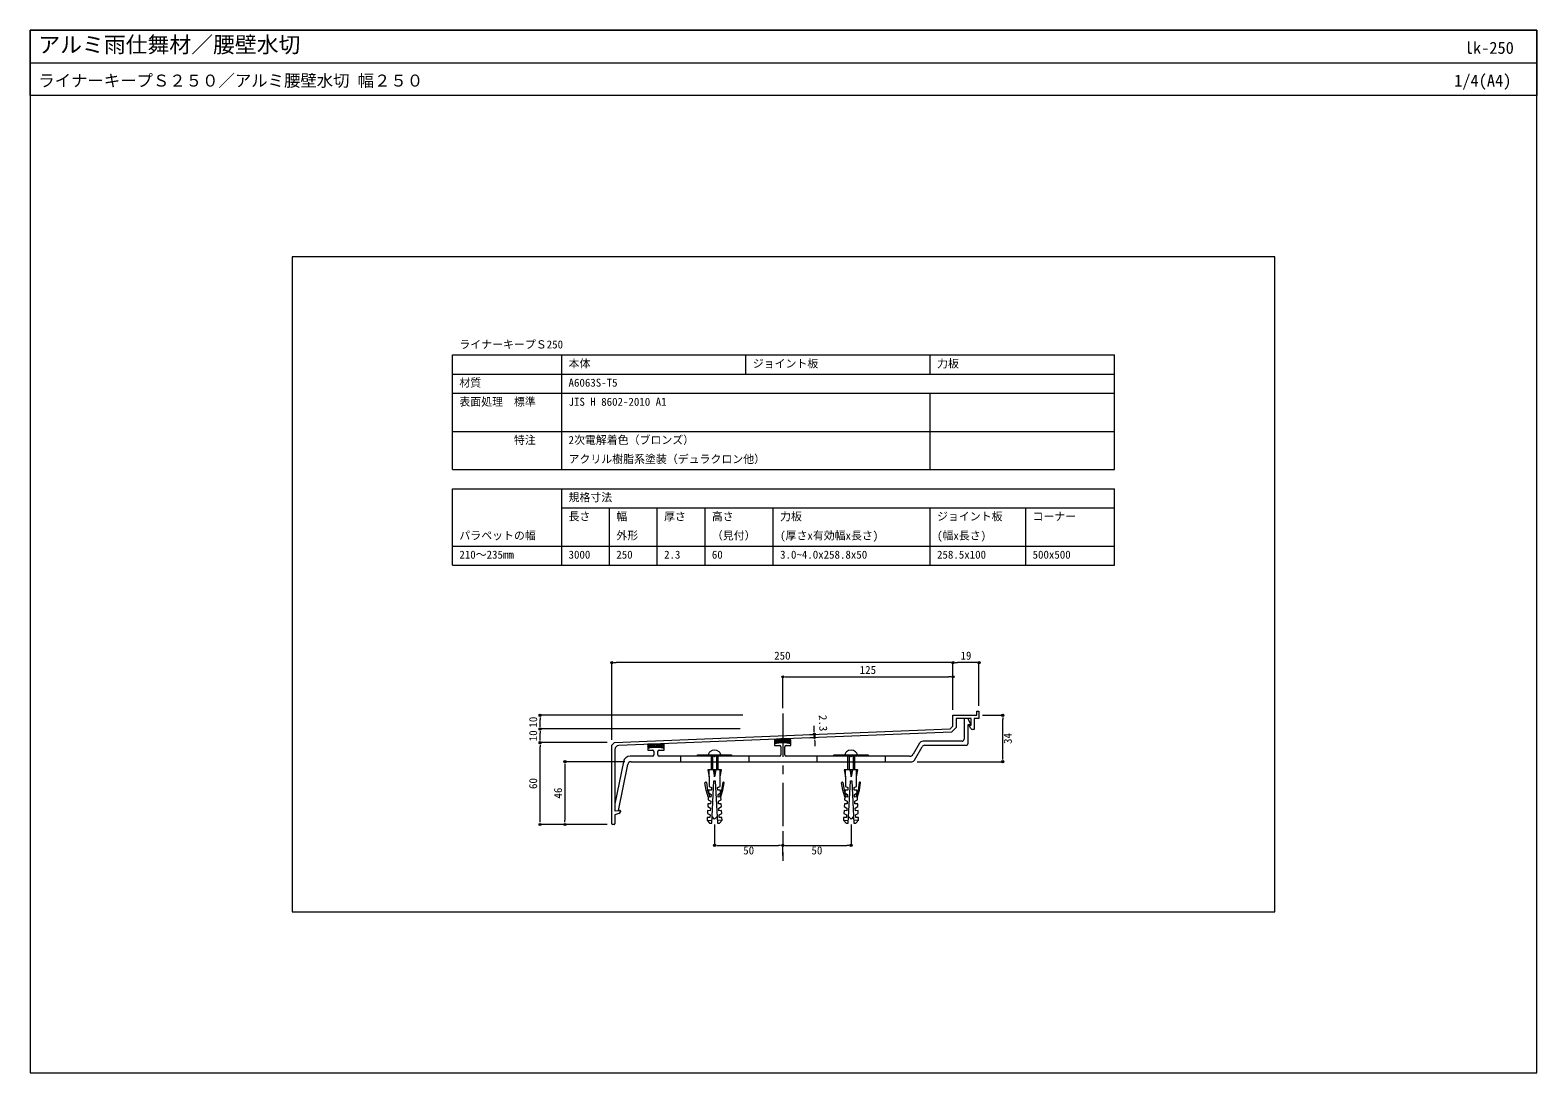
# Model space of a CAD drawing. Units: millimetres on the paper. Extents: x -552 to 552, y -382 to 382.
import ezdxf
from ezdxf.enums import TextEntityAlignment as Align

# ---------------------------------------------------------------- set-up
doc = ezdxf.new("R2010")
doc.units = ezdxf.units.MM
doc.linetypes.add('USER1', pattern=[50.8, 31.75, -6.35, 6.35, -6.35])
for name, color, linetype, lineweight in [('0-0_0', 7, 'Continuous', 9), ('0-2_moji', 7, 'Continuous', 18), ('0-3_kasagi', 150, 'Continuous', 18), ('0-4_SUNPO', 7, 'Continuous', 18), ('0-5_KANAMONO_SCREW', 4, 'Continuous', 18), ('0-6_kijun', 1, 'USER1', 18), ('0-7_WAKU', 7, 'Continuous', 18)]:
    doc.layers.add(name, color=color, linetype=linetype, lineweight=lineweight)
doc.styles.add('ＭＳ ゴシック', font='')
doc.styles.get('ＭＳ ゴシック').set_extended_font_data('MS Gothic')

# ---------------------------------------------------------------- blocks, each defined once
blk = doc.blocks.new('_DOT')
at = {"layer": '0-0_0'}
for p, q in [((-0.5, 0), (-1, 0)), ((0.25, 0), (-0.25, 0))]:
    blk.add_line(p, q, dxfattribs=at)
blk.add_circle((0, 0), 0.25, dxfattribs=at)

msp = doc.modelspace()

# ---------------------------------------------------------------- linework, layer by layer
at = {"layer": '0-0_0', "lineweight": 18}
msp.add_line((-551.896, 358.073), (552.104, 358.073), dxfattribs=at)
msp.add_lwpolyline([(-359.896, -263.927), (360.104, -263.927), (360.104, 216.073), (-359.896, 216.073)], close=True, dxfattribs=at)
at = {"layer": '0-2_moji'}
for p, q in [((-242.395, 144.073), (242.605, 144.073)), ((-242.395, 60.073), (-242.395, 144.073)), ((-162.395, 60.073), (-162.395, 144.073)), ((-27.395, 130.073), (-27.395, 144.073)), ((107.605, 130.073), (107.605, 144.073)), ((242.605, 60.073), (242.605, 144.073)), ((-242.395, 130.073), (242.605, 130.073)), ((-242.395, 116.073), (242.605, 116.073)), ((107.605, 60.073), (107.605, 116.073)), ((-242.395, 88.073), (242.605, 88.073)), ((-242.395, 60.073), (242.605, 60.073)), ((-242.395, 46.073), (242.605, 46.073)), ((-242.395, -9.927), (-242.395, 46.073)), ((-162.395, -9.927), (-162.395, 46.073)), ((242.605, -9.927), (242.605, 46.073)), ((-162.395, 32.073), (242.605, 32.073)), ((-127.395, -9.927), (-127.395, 32.073)), ((-92.395, -9.927), (-92.395, 32.073)), ((-57.395, -9.927), (-57.395, 32.073)), ((-7.395, -9.927), (-7.395, 32.073)), ((107.605, -9.927), (107.605, 32.073)), ((177.605, -9.927), (177.605, 32.073)), ((-242.395, 4.073), (242.605, 4.073)), ((-242.395, -9.927), (242.605, -9.927))]:
    msp.add_line(p, q, dxfattribs=at)
at = {"layer": '0-3_kasagi'}
for p, q in [((132.394, -122.725), (132.394, -137.425)), ((134.107, -122.225), (132.894, -122.225)), ((137.394, -126.625), (135.927, -123.398)), ((-99.406, -143.862), (-96.597, -141.053)), ((-99.406, -142.739), (-97.767, -141.101)), ((-99.406, -141.617), (-98.937, -141.148)), ((-98.338, -143.917), (-95.428, -141.006)), ((-96.981, -143.682), (-94.258, -140.959)), ((-95.708, -143.531), (-93.088, -140.912)), ((-94.503, -143.449), (-91.919, -140.865)), ((-93.357, -143.425), (-90.749, -140.818)), ((-92.26, -143.451), (-89.579, -140.77)), ((-91.208, -143.522), (-88.581, -140.895)), ((-90.196, -143.632), (-87.658, -141.095)), ((-89.219, -143.778), (-87.406, -141.964)), ((-88.276, -143.957), (-87.406, -143.087)), ((-87.406, -144.156), (-87.406, -141.156)), ((-6.406, -140.664), (-3.022, -137.28)), ((-6.406, -139.542), (-4.293, -137.429)), ((-6.406, -138.419), (-5.673, -137.686)), ((-6.406, -137.856), (-6.406, -140.856)), ((-5.21, -140.591), (-1.852, -137.233)), ((-3.862, -140.365), (-0.682, -137.186)), ((-1.906, -143.125), (-1.906, -148.925)), ((-0.254, -140.126), (2.569, -137.303)), ((0.838, -140.156), (3.553, -137.441)), ((1.094, -148.925), (1.094, -143.125)), ((1.886, -140.23), (4.504, -137.612)), ((2.895, -140.344), (5.424, -137.814)), ((3.868, -140.493), (5.594, -138.767)), ((4.809, -140.675), (5.594, -139.89)), ((5.594, -140.856), (5.594, -137.856)), ((99.724, -140.425), (95.106, -148.425)), ((95.972, -152.925), (101.745, -142.925)), ((130.894, -138.925), (102.323, -138.925)), ((103.477, -141.925), (133.894, -141.925)), ((-95.906, -149.925), (-112.307, -149.925)), ((-111.587, -153.925), (94.24, -153.925)), ((-94.906, -146.425), (-94.906, -148.925)), ((-91.906, -148.925), (-91.906, -146.425)), ((-75.406, -149.925), (-75.406, -153.925)), ((-25.406, -149.925), (-25.406, -153.925)), ((24.594, -149.925), (24.594, -153.925)), ((74.594, -149.925), (74.594, -153.925)), ((-119.406, -190.182), (-119.406, -190.551)), ((-123.906, -199.925), (-125.206, -199.925))]:
    msp.add_line(p, q, dxfattribs=at)
for points in [[(-123.622, -139.841), (122.294, -129.925), (124.294, -127.925), (124.294, -119.925), (141.794, -119.925), (141.794, -116.925), (143.294, -116.925), (143.294, -122.225), (139.894, -122.225), (139.894, -130.225), (138.521, -130.225)], [(137.18, -129.396), (136.094, -127.225), (137.594, -127.225), (137.594, -122.225), (126.594, -122.225), (126.594, -128.878), (123.285, -132.187), (-120.527, -142.018)], [(135.394, -140.425), (135.394, -126.625), (137.394, -126.625)], [(-125.706, -199.425), (-125.706, -141.925), (-123.622, -139.841)], [(-89.327, -140.76), (-99.406, -141.167), (-99.406, -144.156)], [(-6.406, -140.856), (-6.406, -142.125), (-2.906, -142.125)], [(-2.595, -140.221), (-0.406, -138.032), (0.485, -137.141)], [(-1.396, -140.145), (-0.406, -139.154), (1.547, -137.202)], [(2.094, -142.125), (5.594, -142.125), (5.594, -140.856)], [(-123.406, -145.016), (-123.406, -189.925), (-119.941, -189.683)], [(-117.21, -153.945), (-123.406, -184.925), (-123.406, -189.389)], [(-99.406, -144.156), (-99.406, -145.425), (-95.906, -145.425)], [(-90.906, -145.425), (-87.406, -145.425), (-87.406, -144.156)], [(-2.906, -149.925), (-49.906, -149.925), (-50.406, -150.425), (-50.906, -149.925), (-90.906, -149.925)], [(92.508, -149.925), (50.094, -149.925), (49.594, -150.425), (49.094, -149.925), (2.094, -149.925)], [(-122.871, -189.888), (-120.8, -189.743), (-114.038, -155.935)], [(-120.449, -191.979), (-123.406, -192.925), (-123.406, -199.425)]]:
    msp.add_lwpolyline(points, dxfattribs=at)
for centre, radius, start, end in [((132.894, -122.725), 0.5, 90, 180), ((134.107, -124.225), 2, 24.44395, 90), ((138.521, -128.725), 1.5, 206.56505, 270), ((-120.406, -145.016), 3, 92.30906, 180), ((-93.406, -168.425), 25, 76.11346, 103.88654), ((-93.406, -165.425), 25, 76.11346, 80.61004), ((-0.406, -162.125), 25, 76.11346, 103.88654), ((-0.406, -165.125), 25, 76.11346, 103.88654), ((-2.906, -143.125), 1, 0, 90), ((2.094, -143.125), 1, 90, 180), ((102.323, -141.925), 3, 90, 150), ((103.477, -143.925), 2, 90, 150), ((130.894, -137.425), 1.5, 270, 0), ((133.894, -140.425), 1.5, 270, 0), ((-112.307, -154.925), 5, 90, 168.69007), ((-111.587, -156.425), 2.5, 90, 168.69007), ((-95.906, -146.425), 1, 0, 90), ((-95.906, -148.925), 1, 270, 0), ((-90.906, -146.425), 1, 90, 180), ((-90.906, -148.925), 1, 180, 270), ((-2.906, -148.925), 1, 270, 0), ((2.094, -148.925), 1, 180, 270), ((92.508, -146.925), 3, 270, 330), ((94.24, -151.925), 2, 270, 330), ((-122.906, -189.389), 0.5, 180, 274), ((-120.906, -190.551), 1.5, 287.74087, 0), ((-119.906, -190.182), 0.5, 360, 94), ((-125.206, -199.425), 0.5, 180, 270), ((-123.906, -199.425), 0.5, 270, 0)]:
    msp.add_arc(centre, radius, start, end, dxfattribs=at)
at = {"layer": '0-4_SUNPO'}
for p, q in [((-125.706, -137.925), (-125.706, -81.325)), ((121.094, -81.325), (-122.506, -81.325)), ((124.294, -115.925), (124.294, -81.325)), ((124.294, -115.925), (124.294, -81.325)), ((140.094, -81.325), (127.494, -81.325)), ((143.294, -112.925), (143.294, -81.325)), ((-0.406, -114.719), (-0.406, -91.797)), ((2.794, -91.797), (121.094, -91.797)), ((124.294, -115.925), (124.294, -91.797)), ((-29.715, -119.934), (-178.237, -119.934)), ((145.794, -119.925), (160.703, -119.925)), ((-178.237, -126.734), (-178.237, -123.134)), ((-31.715, -129.934), (-178.237, -129.934)), ((-31.715, -129.934), (-178.237, -129.934)), ((22.603, -130.742), (22.474, -127.545)), ((160.703, -150.725), (160.703, -123.125)), ((-178.237, -136.734), (-178.237, -133.134)), ((-129.215, -139.934), (-178.237, -139.934)), ((-129.215, -139.934), (-178.237, -139.934)), ((-178.237, -196.734), (-178.237, -143.134)), ((19.108, -134.086), (22.732, -133.94)), ((19.201, -136.384), (22.825, -136.238)), ((22.732, -133.94), (22.825, -136.238)), ((22.954, -139.435), (23.083, -142.633)), ((-116.096, -153.934), (-160.035, -153.934)), ((98.04, -153.925), (160.703, -153.925)), ((-160.035, -157.134), (-160.035, -196.734)), ((-129.215, -199.934), (-178.237, -199.934)), ((-129.215, -199.934), (-160.035, -199.934)), ((-50.406, -199.931), (-50.406, -215.226)), ((-0.406, -204.912), (-0.406, -215.226)), ((49.594, -199.931), (49.594, -215.226)), ((-47.206, -215.226), (-3.606, -215.226)), ((-0.406, -222.573), (-0.406, -215.226)), ((2.794, -215.226), (46.394, -215.226))]:
    msp.add_line(p, q, dxfattribs=at)
at = {"layer": '0-5_KANAMONO_SCREW'}
for p, q in [((-52.898, -148.934), (-52.898, -159.99)), ((-51.898, -148.934), (-51.898, -159.99)), ((-48.898, -148.934), (-48.898, -159.99)), ((-47.898, -148.934), (-47.898, -159.99)), ((47.102, -148.934), (47.102, -159.99)), ((48.102, -148.934), (48.102, -159.99)), ((51.102, -148.934), (51.102, -159.99)), ((52.102, -148.934), (52.102, -159.99)), ((-54.406, -164.99), (-54.406, -159.99)), ((-51.406, -159.99), (-50.406, -164.99)), ((-50.406, -164.99), (-50.406, -159.99)), ((-49.406, -159.99), (-50.406, -164.99)), ((-46.406, -164.99), (-46.406, -159.99)), ((45.594, -164.99), (45.594, -159.99)), ((48.594, -159.99), (49.594, -164.99)), ((49.594, -164.99), (49.594, -159.99)), ((50.594, -159.99), (49.594, -164.99)), ((53.594, -164.99), (53.594, -159.99)), ((-55.919, -196.767), (-52.423, -196.95)), ((-44.893, -196.767), (-48.388, -196.95)), ((44.081, -196.767), (47.577, -196.95)), ((55.107, -196.767), (51.612, -196.95))]:
    msp.add_line(p, q, dxfattribs=at)
for points in [[(-62.906, -148.925), (-37.906, -148.925), (-37.906, -149.925), (-62.906, -149.925)], [(37.094, -148.925), (62.094, -148.925), (62.094, -149.925), (37.094, -149.925)]]:
    msp.add_lwpolyline(points, close=True, dxfattribs=at)
for points in [[(-55.657, -191.774), (-53.712, -192.877), (-53.817, -194.875), (-55.814, -194.77), (-55.919, -196.767), (-54.026, -198.869), (-52.528, -198.948), (-50.906, -167.99), (-50.406, -167.99), (-49.906, -167.99), (-48.283, -198.948), (-46.785, -198.869), (-44.893, -196.767), (-44.997, -194.77), (-46.995, -194.875), (-47.099, -192.877), (-45.154, -191.774), (-45.259, -189.777), (-47.256, -189.882), (-47.361, -187.884), (-45.416, -186.781), (-45.521, -184.784), (-47.518, -184.888), (-47.623, -182.891), (-45.678, -181.788), (-45.782, -179.791), (-47.78, -179.895), (-47.884, -177.898), (-45.939, -176.795), (-46.044, -174.797), (-48.041, -174.902), (-48.146, -172.905), (-46.406, -171.99), (-46.406, -167.99), (-46.406, -164.99), (-45.406, -159.99), (-50.406, -159.99), (-55.406, -159.99), (-54.406, -164.99), (-54.406, -167.99)], [(44.343, -191.774), (46.288, -192.877), (46.183, -194.875), (44.186, -194.77), (44.081, -196.767), (45.974, -198.869), (47.472, -198.948), (49.094, -167.99), (49.594, -167.99), (50.094, -167.99), (51.717, -198.948), (53.215, -198.869), (55.107, -196.767), (55.003, -194.77), (53.005, -194.875), (52.901, -192.877), (54.846, -191.774), (54.741, -189.777), (52.744, -189.882), (52.639, -187.884), (54.584, -186.781), (54.479, -184.784), (52.482, -184.888), (52.377, -182.891), (54.322, -181.788), (54.218, -179.791), (52.22, -179.895), (52.116, -177.898), (54.061, -176.795), (53.956, -174.797), (51.959, -174.902), (51.854, -172.905), (53.594, -171.99), (53.594, -167.99), (53.594, -164.99), (54.594, -159.99), (49.594, -159.99), (44.594, -159.99), (45.594, -164.99), (45.594, -167.99)], [(-55.029, -179.791), (-56.526, -174.791), (-57.416, -169.448)], [(-56.43, -169.284), (-55.512, -174.791), (-53.966, -179.846)], [(-54.406, -167.99), (-54.406, -171.99), (-52.665, -172.905), (-52.77, -174.902), (-54.767, -174.797), (-54.872, -176.795), (-52.927, -177.898), (-53.032, -179.895), (-55.029, -179.791), (-55.134, -181.788), (-53.189, -182.891), (-53.293, -184.888), (-55.291, -184.784), (-55.395, -186.781), (-53.45, -187.884), (-53.555, -189.882), (-55.552, -189.777), (-55.657, -191.774)], [(-44.382, -169.284), (-45.299, -174.791), (-46.845, -179.846)], [(-45.782, -179.791), (-44.286, -174.791), (-43.395, -169.448)], [(44.971, -179.791), (43.474, -174.791), (42.584, -169.448)], [(43.57, -169.284), (44.488, -174.791), (46.034, -179.846)], [(45.594, -167.99), (45.594, -171.99), (47.335, -172.905), (47.23, -174.902), (45.233, -174.797), (45.128, -176.795), (47.073, -177.898), (46.968, -179.895), (44.971, -179.791), (44.866, -181.788), (46.811, -182.891), (46.707, -184.888), (44.709, -184.784), (44.605, -186.781), (46.55, -187.884), (46.445, -189.882), (44.448, -189.777), (44.343, -191.774)], [(55.618, -169.284), (54.701, -174.791), (53.155, -179.846)], [(54.218, -179.791), (55.714, -174.791), (56.605, -169.448)], [(-48.536, -194.121), (-50.406, -195.931), (-52.275, -194.121)], [(51.464, -194.121), (49.594, -195.931), (47.725, -194.121)]]:
    msp.add_lwpolyline(points, dxfattribs=at)
for centre, radius, start, end in [((-51.908, -149.054), 3, 128.61458, 177.54109), ((-50.406, -150.925), 5.4, 51.3178, 128.6822), ((-48.903, -149.054), 3, 2.45891, 51.38542), ((48.092, -149.054), 3, 128.61458, 177.54109), ((49.594, -150.925), 5.4, 51.3178, 128.6822), ((51.097, -149.054), 3, 2.45891, 51.38542), ((-56.923, -169.366), 0.5, 9.46232, 189.46231), ((-43.888, -169.366), 0.5, 350.53769, 170.53768), ((43.077, -169.366), 0.5, 9.46232, 189.46231), ((56.112, -169.366), 0.5, 350.53769, 170.53768)]:
    msp.add_arc(centre, radius, start, end, dxfattribs=at)
at = {"layer": '0-6_kijun'}
msp.add_line((-0.406, -118.719), (-0.406, -226.573), dxfattribs=at)
at = {"layer": '0-7_WAKU'}
for points in [[(552.104, 334.073), (-551.896, 334.073), (-551.896, 382.073), (552.104, 382.073)], [(-551.896, -381.927), (552.104, -381.927), (552.104, 382.073), (-551.896, 382.073)]]:
    msp.add_lwpolyline(points, close=True, dxfattribs=at)

# ---------------------------------------------------------------- block references
at = {"layer": '0-4_SUNPO', "xscale": 3.2, "yscale": 3.2}
for p, rotation in [((-125.706, -81.325), 180), ((124.294, -81.325), 180), ((-0.406, -91.797), 180), ((-178.237, -119.934), 90), ((160.703, -119.925), 90), ((-178.237, -129.934), 270), ((-178.237, -129.934), 90), ((22.732, -133.94), 272.30906), ((-178.237, -139.934), 270), ((-178.237, -139.934), 90), ((22.825, -136.238), 92.30906), ((-160.035, -153.934), 90), ((160.703, -153.925), 270), ((-178.237, -199.934), 270), ((-160.035, -199.934), 270), ((-50.406, -215.226), 180), ((-0.406, -215.226), 180)]:
    msp.add_blockref('_DOT', p, dxfattribs=dict(at, rotation=rotation))
for p in [(124.294, -81.325), (143.294, -81.325), (124.294, -91.797), (-0.406, -215.226), (49.594, -215.226)]:
    msp.add_blockref('_DOT', p, dxfattribs=at)

# ---------------------------------------------------------------- texts
at = {"layer": '0-2_moji', "style": 'ＭＳ ゴシック'}
for s, p in [('ライナーキープＳ250', (-237.395, 147.073)), ('本体', (-157.395, 133.073)), ('ジョイント板', (-22.395, 133.073)), ('力板', (112.605, 133.073)), ('材質', (-237.395, 119.073)), ('A6063S-T5', (-157.395, 119.073)), ('表面処理\u3000標準', (-237.395, 105.073)), ('JIS H 8602-2010 A1', (-157.395, 105.073)), ('\u3000\u3000\u3000\u3000\u3000特注', (-237.395, 77.073)), ('2次電解着色（ブロンズ）', (-157.395, 77.073)), ('アクリル樹脂系塗装（デュラクロン他）', (-157.395, 63.073)), ('規格寸法', (-157.395, 35.073)), ('長さ', (-157.395, 21.073)), ('幅', (-122.395, 21.073)), ('厚さ', (-87.395, 21.073)), ('高さ', (-52.395, 21.073)), ('力板', (-2.395, 21.073)), ('ジョイント板', (112.605, 21.073)), ('コーナー', (182.605, 21.073)), ('パラペットの幅', (-237.395, 7.073)), ('外形', (-122.395, 7.073)), ('（見付）', (-52.395, 7.073)), ('(厚さx有効幅x長さ)', (-2.395, 7.073)), ('(幅x長さ)', (112.605, 7.073)), ('210～235mm', (-237.395, -6.927)), ('3000', (-157.395, -6.927)), ('250', (-122.395, -6.927)), ('2.3', (-87.395, -6.927)), ('60', (-52.395, -6.927)), ('3.0~4.0x258.8x50', (-2.395, -6.927)), ('258.5x100', (112.605, -6.927)), ('500x500', (182.605, -6.927))]:
    msp.add_text(s, height=5.865, dxfattribs=at).set_placement(p, align=Align.BOTTOM_LEFT)
at = {"layer": '0-4_SUNPO', "style": 'ＭＳ ゴシック'}
for s, p in [('250', (-6.706, -80.925)), ('19', (129.794, -80.925)), ('125', (55.944, -91.397)), ('50', (-29.406, -223.626)), ('50', (20.594, -223.626))]:
    msp.add_text(s, height=5.865, dxfattribs=at).set_placement(p, align=Align.BOTTOM_LEFT)
for s, rotation, p in [('10', 90, (-178.637, -128.934)), ('2.3', 272.309, (24.178, -119.883)), ('10', 90, (-178.637, -138.934)), ('34', 90, (169.103, -140.925)), ('60', 90, (-178.637, -173.934)), ('46', 90, (-160.435, -180.934))]:
    msp.add_text(s, height=5.865, rotation=rotation, dxfattribs=at).set_placement(p, align=Align.BOTTOM_LEFT)
at = {"layer": '0-7_WAKU', "style": 'ＭＳ ゴシック'}
for s, height, p in [('アルミ雨仕舞材／腰壁水切', 11.73, (-545.896, 362.073)), ('lk-250', 8.798, (499.322, 362.073)), ('ライナーキープＳ２５０／アルミ腰壁水切 幅２５０', 8.798, (-545.896, 338.073)), ('1/4(A4)', 8.798, (491.525, 338.073))]:
    msp.add_text(s, height=height, dxfattribs=at).set_placement(p, align=Align.BOTTOM_LEFT)

doc.saveas('drawing.dxf')
